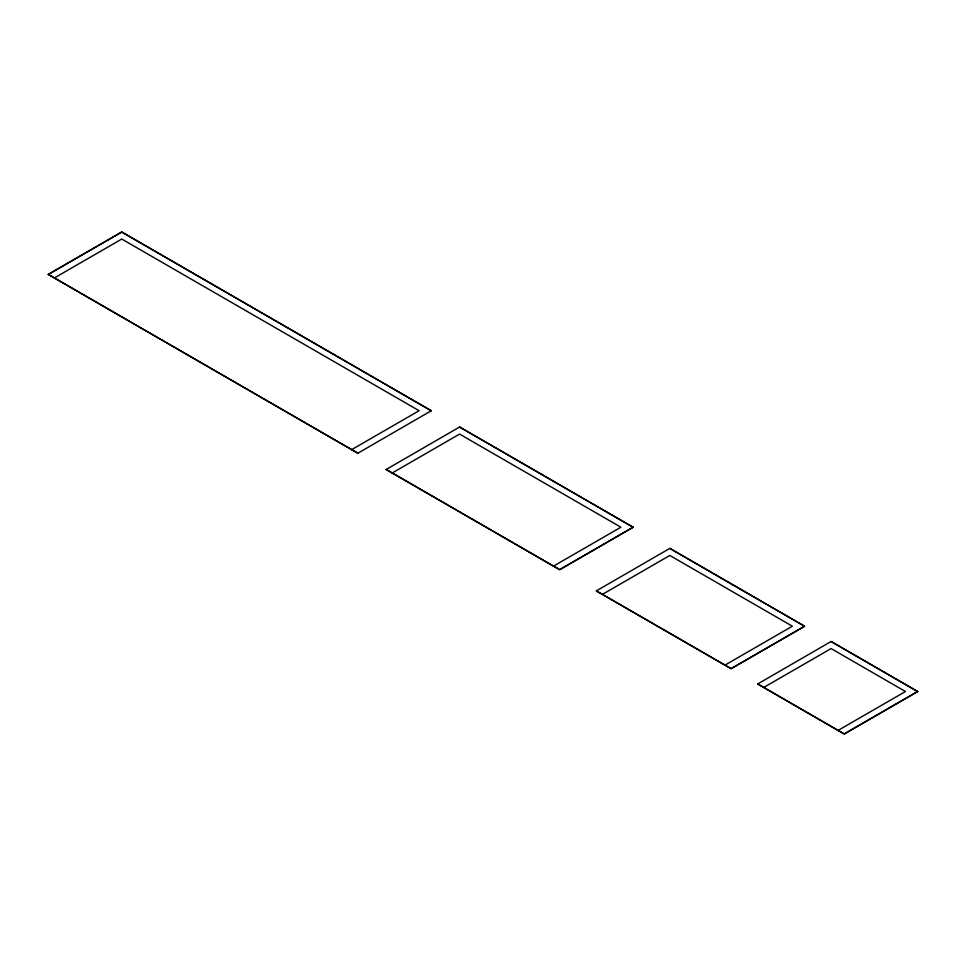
<?xml version="1.0" encoding="UTF-8"?>
<svg xmlns="http://www.w3.org/2000/svg" width="966" height="966" viewBox="0 0 966 966"><rect width="100%" height="100%" fill="white"/><g stroke="black" fill="none" stroke-linecap="round" stroke-linejoin="round"><path stroke-width="1.45" d="M48.3 274.404L121.764 231.985L431.343 410.804L121.764 232.069L48.3 274.404L357.867 453.223L48.3 274.489M54.422 277.93L121.764 239.049L419.099 410.707L351.745 449.588M357.867 453.223L431.343 410.707M386.11 469.524L459.587 427.02L633.141 527.219L559.664 569.723L386.11 469.44L559.664 569.638L633.141 527.219M392.232 472.966L459.587 434.084L620.897 527.219L553.542 566.1M596.336 590.902L669.812 548.386L804.593 626.294L731.117 668.713L596.336 590.902L731.117 668.617L804.593 626.197L669.812 548.386M602.458 594.344L669.812 555.462L792.349 626.197L724.995 665.091M757.622 684.013L831.086 641.496L917.7 691.511L844.236 734.015L757.622 683.916L844.236 733.931L917.7 691.511M763.732 687.454L831.086 648.572L905.456 691.511L838.114 730.393M633.141 527.315L459.587 427.02M917.7 691.596L831.086 641.496"/></g></svg>
